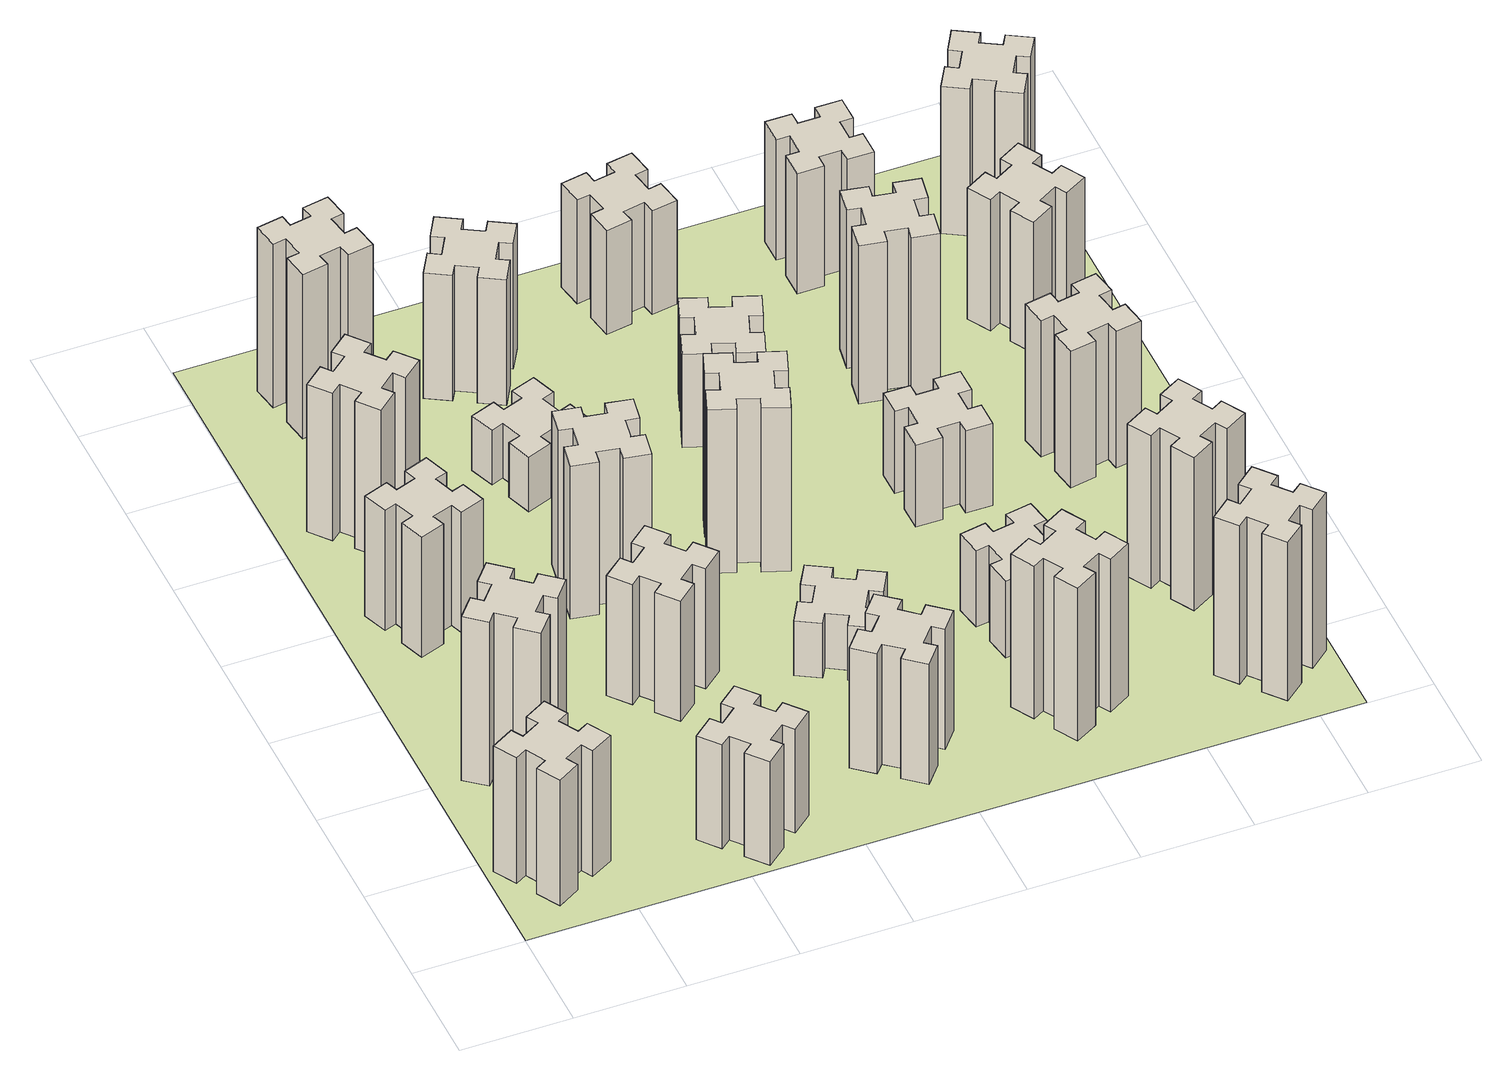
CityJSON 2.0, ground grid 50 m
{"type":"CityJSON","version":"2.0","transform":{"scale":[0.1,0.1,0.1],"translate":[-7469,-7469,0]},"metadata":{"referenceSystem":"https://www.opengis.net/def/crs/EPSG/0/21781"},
"CityObjects":{
"building1":{"type":"Building","attributes":{"class":"1000","function":"1000","usage":"1000","yearOfConstruction":2016,"roofType":"1000","measuredHeight":69,"storeysAboveGround":30,"storeysBelowGround":0},"geometry":[{"type":"Solid","lod":"1","boundaries":[[[[0,1,2,3,4,5,6,7,8,9,10,11,12,13,14,15,16,17,18,19]],[[17,16,20,21]],[[16,15,22,20]],[[15,14,23,22]],[[14,13,24,23]],[[13,12,25,24]],[[12,11,26,25]],[[11,10,27,26]],[[10,9,28,27]],[[9,8,29,28]],[[8,7,30,29]],[[7,6,31,30]],[[6,5,32,31]],[[5,4,33,32]],[[4,3,34,33]],[[3,2,35,34]],[[2,1,36,35]],[[1,0,37,36]],[[0,19,38,37]],[[19,18,39,38]],[[18,17,21,39]],[[24,25,26,27,28,29,30,31,32,33,34,35,36,37,38,39,21,20,22,23]]]]}]},
"building2":{"type":"Building","attributes":{"class":"1000","function":"1000","usage":"1000","yearOfConstruction":2016,"roofType":"1000","measuredHeight":90,"storeysAboveGround":30,"storeysBelowGround":0},"geometry":[{"type":"Solid","lod":"1","boundaries":[[[[40,41,42,43,44,45,46,47,48,49,50,51,52,53,54,55,56,57,58,59]],[[57,56,60,61]],[[56,55,62,60]],[[55,54,63,62]],[[54,53,64,63]],[[53,52,65,64]],[[52,51,66,65]],[[51,50,67,66]],[[50,49,68,67]],[[49,48,69,68]],[[48,47,70,69]],[[47,46,71,70]],[[46,45,72,71]],[[45,44,73,72]],[[44,43,74,73]],[[43,42,75,74]],[[42,41,76,75]],[[41,40,77,76]],[[40,59,78,77]],[[59,58,79,78]],[[58,57,61,79]],[[64,65,66,67,68,69,70,71,72,73,74,75,76,77,78,79,61,60,62,63]]]]}]},
"building3":{"type":"Building","attributes":{"class":"1000","function":"1000","usage":"1000","yearOfConstruction":2016,"roofType":"1000","measuredHeight":66,"storeysAboveGround":30,"storeysBelowGround":0},"geometry":[{"type":"Solid","lod":"1","boundaries":[[[[80,81,82,83,84,85,86,87,88,89,90,91,92,93,94,95,96,97,98,99]],[[97,96,100,101]],[[96,95,102,100]],[[95,94,103,102]],[[94,93,104,103]],[[93,92,105,104]],[[92,91,106,105]],[[91,90,107,106]],[[90,89,108,107]],[[89,88,109,108]],[[88,87,110,109]],[[87,86,111,110]],[[86,85,112,111]],[[85,84,113,112]],[[84,83,114,113]],[[83,82,115,114]],[[82,81,116,115]],[[81,80,117,116]],[[80,99,118,117]],[[99,98,119,118]],[[98,97,101,119]],[[104,105,106,107,108,109,110,111,112,113,114,115,116,117,118,119,101,100,102,103]]]]}]},
"building4":{"type":"Building","attributes":{"class":"1000","function":"1000","usage":"1000","yearOfConstruction":2016,"roofType":"1000","measuredHeight":81,"storeysAboveGround":30,"storeysBelowGround":0},"geometry":[{"type":"Solid","lod":"1","boundaries":[[[[120,121,122,123,124,125,126,127,128,129,130,131,132,133,134,135,136,137,138,139]],[[137,136,140,141]],[[136,135,142,140]],[[135,134,143,142]],[[134,133,144,143]],[[133,132,145,144]],[[132,131,146,145]],[[131,130,147,146]],[[130,129,148,147]],[[129,128,149,148]],[[128,127,150,149]],[[127,126,151,150]],[[126,125,152,151]],[[125,124,153,152]],[[124,123,154,153]],[[123,122,155,154]],[[122,121,156,155]],[[121,120,157,156]],[[120,139,158,157]],[[139,138,159,158]],[[138,137,141,159]],[[144,145,146,147,148,149,150,151,152,153,154,155,156,157,158,159,141,140,142,143]]]]}]},
"building5":{"type":"Building","attributes":{"class":"1000","function":"1000","usage":"1000","yearOfConstruction":2016,"roofType":"1000","measuredHeight":57,"storeysAboveGround":30,"storeysBelowGround":0},"geometry":[{"type":"Solid","lod":"1","boundaries":[[[[160,161,162,163,164,165,166,167,168,169,170,171,172,173,174,175,176,177,178,179]],[[177,176,180,181]],[[176,175,182,180]],[[175,174,183,182]],[[174,173,184,183]],[[173,172,185,184]],[[172,171,186,185]],[[171,170,187,186]],[[170,169,188,187]],[[169,168,189,188]],[[168,167,190,189]],[[167,166,191,190]],[[166,165,192,191]],[[165,164,193,192]],[[164,163,194,193]],[[163,162,195,194]],[[162,161,196,195]],[[161,160,197,196]],[[160,179,198,197]],[[179,178,199,198]],[[178,177,181,199]],[[184,185,186,187,188,189,190,191,192,193,194,195,196,197,198,199,181,180,182,183]]]]}]},
"building6":{"type":"Building","attributes":{"class":"1000","function":"1000","usage":"1000","yearOfConstruction":2016,"roofType":"1000","measuredHeight":90,"storeysAboveGround":30,"storeysBelowGround":0},"geometry":[{"type":"Solid","lod":"1","boundaries":[[[[200,201,202,203,204,205,206,207,208,209,210,211,212,213,214,215,216,217,218,219]],[[217,216,220,221]],[[216,215,222,220]],[[215,214,223,222]],[[214,213,224,223]],[[213,212,225,224]],[[212,211,226,225]],[[211,210,227,226]],[[210,209,228,227]],[[209,208,229,228]],[[208,207,230,229]],[[207,206,231,230]],[[206,205,232,231]],[[205,204,233,232]],[[204,203,234,233]],[[203,202,235,234]],[[202,201,236,235]],[[201,200,237,236]],[[200,219,238,237]],[[219,218,239,238]],[[218,217,221,239]],[[224,225,226,227,228,229,230,231,232,233,234,235,236,237,238,239,221,220,222,223]]]]}]},
"building7":{"type":"Building","attributes":{"class":"1000","function":"1000","usage":"1000","yearOfConstruction":2016,"roofType":"1000","measuredHeight":66,"storeysAboveGround":30,"storeysBelowGround":0},"geometry":[{"type":"Solid","lod":"1","boundaries":[[[[240,241,242,243,244,245,246,247,248,249,250,251,252,253,254,255,256,257,258,259]],[[257,256,260,261]],[[256,255,262,260]],[[255,254,263,262]],[[254,253,264,263]],[[253,252,265,264]],[[252,251,266,265]],[[251,250,267,266]],[[250,249,268,267]],[[249,248,269,268]],[[248,247,270,269]],[[247,246,271,270]],[[246,245,272,271]],[[245,244,273,272]],[[244,243,274,273]],[[243,242,275,274]],[[242,241,276,275]],[[241,240,277,276]],[[240,259,278,277]],[[259,258,279,278]],[[258,257,261,279]],[[264,265,266,267,268,269,270,271,272,273,274,275,276,277,278,279,261,260,262,263]]]]}]},
"building8":{"type":"Building","attributes":{"class":"1000","function":"1000","usage":"1000","yearOfConstruction":2016,"roofType":"1000","measuredHeight":84,"storeysAboveGround":30,"storeysBelowGround":0},"geometry":[{"type":"Solid","lod":"1","boundaries":[[[[280,281,282,283,284,285,286,287,288,289,290,291,292,293,294,295,296,297,298,299]],[[297,296,300,301]],[[296,295,302,300]],[[295,294,303,302]],[[294,293,304,303]],[[293,292,305,304]],[[292,291,306,305]],[[291,290,307,306]],[[290,289,308,307]],[[289,288,309,308]],[[288,287,310,309]],[[287,286,311,310]],[[286,285,312,311]],[[285,284,313,312]],[[284,283,314,313]],[[283,282,315,314]],[[282,281,316,315]],[[281,280,317,316]],[[280,299,318,317]],[[299,298,319,318]],[[298,297,301,319]],[[304,305,306,307,308,309,310,311,312,313,314,315,316,317,318,319,301,300,302,303]]]]}]},
"building9":{"type":"Building","attributes":{"class":"1000","function":"1000","usage":"1000","yearOfConstruction":2016,"roofType":"1000","measuredHeight":30,"storeysAboveGround":30,"storeysBelowGround":0},"geometry":[{"type":"Solid","lod":"1","boundaries":[[[[320,321,322,323,324,325,326,327,328,329,330,331,332,333,334,335,336,337,338,339]],[[337,336,340,341]],[[336,335,342,340]],[[335,334,343,342]],[[334,333,344,343]],[[333,332,345,344]],[[332,331,346,345]],[[331,330,347,346]],[[330,329,348,347]],[[329,328,349,348]],[[328,327,350,349]],[[327,326,351,350]],[[326,325,352,351]],[[325,324,353,352]],[[324,323,354,353]],[[323,322,355,354]],[[322,321,356,355]],[[321,320,357,356]],[[320,339,358,357]],[[339,338,359,358]],[[338,337,341,359]],[[344,345,346,347,348,349,350,351,352,353,354,355,356,357,358,359,341,340,342,343]]]]}]},
"building10":{"type":"Building","attributes":{"class":"1000","function":"1000","usage":"1000","yearOfConstruction":2016,"roofType":"1000","measuredHeight":66,"storeysAboveGround":30,"storeysBelowGround":0},"geometry":[{"type":"Solid","lod":"1","boundaries":[[[[360,361,362,363,364,365,366,367,368,369,370,371,372,373,374,375,376,377,378,379]],[[377,376,380,381]],[[376,375,382,380]],[[375,374,383,382]],[[374,373,384,383]],[[373,372,385,384]],[[372,371,386,385]],[[371,370,387,386]],[[370,369,388,387]],[[369,368,389,388]],[[368,367,390,389]],[[367,366,391,390]],[[366,365,392,391]],[[365,364,393,392]],[[364,363,394,393]],[[363,362,395,394]],[[362,361,396,395]],[[361,360,397,396]],[[360,379,398,397]],[[379,378,399,398]],[[378,377,381,399]],[[384,385,386,387,388,389,390,391,392,393,394,395,396,397,398,399,381,380,382,383]]]]}]},
"building11":{"type":"Building","attributes":{"class":"1000","function":"1000","usage":"1000","yearOfConstruction":2016,"roofType":"1000","measuredHeight":69,"storeysAboveGround":30,"storeysBelowGround":0},"geometry":[{"type":"Solid","lod":"1","boundaries":[[[[400,401,402,403,404,405,406,407,408,409,410,411,412,413,414,415,416,417,418,419]],[[417,416,420,421]],[[416,415,422,420]],[[415,414,423,422]],[[414,413,424,423]],[[413,412,425,424]],[[412,411,426,425]],[[411,410,427,426]],[[410,409,428,427]],[[409,408,429,428]],[[408,407,430,429]],[[407,406,431,430]],[[406,405,432,431]],[[405,404,433,432]],[[404,403,434,433]],[[403,402,435,434]],[[402,401,436,435]],[[401,400,437,436]],[[400,419,438,437]],[[419,418,439,438]],[[418,417,421,439]],[[424,425,426,427,428,429,430,431,432,433,434,435,436,437,438,439,421,420,422,423]]]]}]},
"building12":{"type":"Building","attributes":{"class":"1000","function":"1000","usage":"1000","yearOfConstruction":2016,"roofType":"1000","measuredHeight":30,"storeysAboveGround":30,"storeysBelowGround":0},"geometry":[{"type":"Solid","lod":"1","boundaries":[[[[440,441,442,443,444,445,446,447,448,449,450,451,452,453,454,455,456,457,458,459]],[[457,456,460,461]],[[456,455,462,460]],[[455,454,463,462]],[[454,453,464,463]],[[453,452,465,464]],[[452,451,466,465]],[[451,450,467,466]],[[450,449,468,467]],[[449,448,469,468]],[[448,447,470,469]],[[447,446,471,470]],[[446,445,472,471]],[[445,444,473,472]],[[444,443,474,473]],[[443,442,475,474]],[[442,441,476,475]],[[441,440,477,476]],[[440,459,478,477]],[[459,458,479,478]],[[458,457,461,479]],[[464,465,466,467,468,469,470,471,472,473,474,475,476,477,478,479,461,460,462,463]]]]}]},
"building13":{"type":"Building","attributes":{"class":"1000","function":"1000","usage":"1000","yearOfConstruction":2016,"roofType":"1000","measuredHeight":90,"storeysAboveGround":30,"storeysBelowGround":0},"geometry":[{"type":"Solid","lod":"1","boundaries":[[[[480,481,482,483,484,485,486,487,488,489,490,491,492,493,494,495,496,497,498,499]],[[497,496,500,501]],[[496,495,502,500]],[[495,494,503,502]],[[494,493,504,503]],[[493,492,505,504]],[[492,491,506,505]],[[491,490,507,506]],[[490,489,508,507]],[[489,488,509,508]],[[488,487,510,509]],[[487,486,511,510]],[[486,485,512,511]],[[485,484,513,512]],[[484,483,514,513]],[[483,482,515,514]],[[482,481,516,515]],[[481,480,517,516]],[[480,499,518,517]],[[499,498,519,518]],[[498,497,501,519]],[[504,505,506,507,508,509,510,511,512,513,514,515,516,517,518,519,501,500,502,503]]]]}]},
"building14":{"type":"Building","attributes":{"class":"1000","function":"1000","usage":"1000","yearOfConstruction":2016,"roofType":"1000","measuredHeight":51,"storeysAboveGround":30,"storeysBelowGround":0},"geometry":[{"type":"Solid","lod":"1","boundaries":[[[[520,521,522,523,524,525,526,527,528,529,530,531,532,533,534,535,536,537,538,539]],[[537,536,540,541]],[[536,535,542,540]],[[535,534,543,542]],[[534,533,544,543]],[[533,532,545,544]],[[532,531,546,545]],[[531,530,547,546]],[[530,529,548,547]],[[529,528,549,548]],[[528,527,550,549]],[[527,526,551,550]],[[526,525,552,551]],[[525,524,553,552]],[[524,523,554,553]],[[523,522,555,554]],[[522,521,556,555]],[[521,520,557,556]],[[520,539,558,557]],[[539,538,559,558]],[[538,537,541,559]],[[544,545,546,547,548,549,550,551,552,553,554,555,556,557,558,559,541,540,542,543]]]]}]},
"building15":{"type":"Building","attributes":{"class":"1000","function":"1000","usage":"1000","yearOfConstruction":2016,"roofType":"1000","measuredHeight":84,"storeysAboveGround":30,"storeysBelowGround":0},"geometry":[{"type":"Solid","lod":"1","boundaries":[[[[560,561,562,563,564,565,566,567,568,569,570,571,572,573,574,575,576,577,578,579]],[[577,576,580,581]],[[576,575,582,580]],[[575,574,583,582]],[[574,573,584,583]],[[573,572,585,584]],[[572,571,586,585]],[[571,570,587,586]],[[570,569,588,587]],[[569,568,589,588]],[[568,567,590,589]],[[567,566,591,590]],[[566,565,592,591]],[[565,564,593,592]],[[564,563,594,593]],[[563,562,595,594]],[[562,561,596,595]],[[561,560,597,596]],[[560,579,598,597]],[[579,578,599,598]],[[578,577,581,599]],[[584,585,586,587,588,589,590,591,592,593,594,595,596,597,598,599,581,580,582,583]]]]}]},
"building16":{"type":"Building","attributes":{"class":"1000","function":"1000","usage":"1000","yearOfConstruction":2016,"roofType":"1000","measuredHeight":57,"storeysAboveGround":30,"storeysBelowGround":0},"geometry":[{"type":"Solid","lod":"1","boundaries":[[[[600,601,602,603,604,605,606,607,608,609,610,611,612,613,614,615,616,617,618,619]],[[617,616,620,621]],[[616,615,622,620]],[[615,614,623,622]],[[614,613,624,623]],[[613,612,625,624]],[[612,611,626,625]],[[611,610,627,626]],[[610,609,628,627]],[[609,608,629,628]],[[608,607,630,629]],[[607,606,631,630]],[[606,605,632,631]],[[605,604,633,632]],[[604,603,634,633]],[[603,602,635,634]],[[602,601,636,635]],[[601,600,637,636]],[[600,619,638,637]],[[619,618,639,638]],[[618,617,621,639]],[[624,625,626,627,628,629,630,631,632,633,634,635,636,637,638,639,621,620,622,623]]]]}]},
"building17":{"type":"Building","attributes":{"class":"1000","function":"1000","usage":"1000","yearOfConstruction":2016,"roofType":"1000","measuredHeight":42,"storeysAboveGround":30,"storeysBelowGround":0},"geometry":[{"type":"Solid","lod":"1","boundaries":[[[[640,641,642,643,644,645,646,647,648,649,650,651,652,653,654,655,656,657,658,659]],[[657,656,660,661]],[[656,655,662,660]],[[655,654,663,662]],[[654,653,664,663]],[[653,652,665,664]],[[652,651,666,665]],[[651,650,667,666]],[[650,649,668,667]],[[649,648,669,668]],[[648,647,670,669]],[[647,646,671,670]],[[646,645,672,671]],[[645,644,673,672]],[[644,643,674,673]],[[643,642,675,674]],[[642,641,676,675]],[[641,640,677,676]],[[640,659,678,677]],[[659,658,679,678]],[[658,657,661,679]],[[664,665,666,667,668,669,670,671,672,673,674,675,676,677,678,679,661,660,662,663]]]]}]},
"building18":{"type":"Building","attributes":{"class":"1000","function":"1000","usage":"1000","yearOfConstruction":2016,"roofType":"1000","measuredHeight":45,"storeysAboveGround":30,"storeysBelowGround":0},"geometry":[{"type":"Solid","lod":"1","boundaries":[[[[680,681,682,683,684,685,686,687,688,689,690,691,692,693,694,695,696,697,698,699]],[[697,696,700,701]],[[696,695,702,700]],[[695,694,703,702]],[[694,693,704,703]],[[693,692,705,704]],[[692,691,706,705]],[[691,690,707,706]],[[690,689,708,707]],[[689,688,709,708]],[[688,687,710,709]],[[687,686,711,710]],[[686,685,712,711]],[[685,684,713,712]],[[684,683,714,713]],[[683,682,715,714]],[[682,681,716,715]],[[681,680,717,716]],[[680,699,718,717]],[[699,698,719,718]],[[698,697,701,719]],[[704,705,706,707,708,709,710,711,712,713,714,715,716,717,718,719,701,700,702,703]]]]}]},
"building19":{"type":"Building","attributes":{"class":"1000","function":"1000","usage":"1000","yearOfConstruction":2016,"roofType":"1000","measuredHeight":87,"storeysAboveGround":30,"storeysBelowGround":0},"geometry":[{"type":"Solid","lod":"1","boundaries":[[[[720,721,722,723,724,725,726,727,728,729,730,731,732,733,734,735,736,737,738,739]],[[737,736,740,741]],[[736,735,742,740]],[[735,734,743,742]],[[734,733,744,743]],[[733,732,745,744]],[[732,731,746,745]],[[731,730,747,746]],[[730,729,748,747]],[[729,728,749,748]],[[728,727,750,749]],[[727,726,751,750]],[[726,725,752,751]],[[725,724,753,752]],[[724,723,754,753]],[[723,722,755,754]],[[722,721,756,755]],[[721,720,757,756]],[[720,739,758,757]],[[739,738,759,758]],[[738,737,741,759]],[[744,745,746,747,748,749,750,751,752,753,754,755,756,757,758,759,741,740,742,743]]]]}]},
"building20":{"type":"Building","attributes":{"class":"1000","function":"1000","usage":"1000","yearOfConstruction":2016,"roofType":"1000","measuredHeight":87,"storeysAboveGround":30,"storeysBelowGround":0},"geometry":[{"type":"Solid","lod":"1","boundaries":[[[[760,761,762,763,764,765,766,767,768,769,770,771,772,773,774,775,776,777,778,779]],[[777,776,780,781]],[[776,775,782,780]],[[775,774,783,782]],[[774,773,784,783]],[[773,772,785,784]],[[772,771,786,785]],[[771,770,787,786]],[[770,769,788,787]],[[769,768,789,788]],[[768,767,790,789]],[[767,766,791,790]],[[766,765,792,791]],[[765,764,793,792]],[[764,763,794,793]],[[763,762,795,794]],[[762,761,796,795]],[[761,760,797,796]],[[760,779,798,797]],[[779,778,799,798]],[[778,777,781,799]],[[784,785,786,787,788,789,790,791,792,793,794,795,796,797,798,799,781,780,782,783]]]]}]},
"building21":{"type":"Building","attributes":{"class":"1000","function":"1000","usage":"1000","yearOfConstruction":2016,"roofType":"1000","measuredHeight":84,"storeysAboveGround":30,"storeysBelowGround":0},"geometry":[{"type":"Solid","lod":"1","boundaries":[[[[800,801,802,803,804,805,806,807,808,809,810,811,812,813,814,815,816,817,818,819]],[[817,816,820,821]],[[816,815,822,820]],[[815,814,823,822]],[[814,813,824,823]],[[813,812,825,824]],[[812,811,826,825]],[[811,810,827,826]],[[810,809,828,827]],[[809,808,829,828]],[[808,807,830,829]],[[807,806,831,830]],[[806,805,832,831]],[[805,804,833,832]],[[804,803,834,833]],[[803,802,835,834]],[[802,801,836,835]],[[801,800,837,836]],[[800,819,838,837]],[[819,818,839,838]],[[818,817,821,839]],[[824,825,826,827,828,829,830,831,832,833,834,835,836,837,838,839,821,820,822,823]]]]}]},
"building22":{"type":"Building","attributes":{"class":"1000","function":"1000","usage":"1000","yearOfConstruction":2016,"roofType":"1000","measuredHeight":66,"storeysAboveGround":30,"storeysBelowGround":0},"geometry":[{"type":"Solid","lod":"1","boundaries":[[[[840,841,842,843,844,845,846,847,848,849,850,851,852,853,854,855,856,857,858,859]],[[857,856,860,861]],[[856,855,862,860]],[[855,854,863,862]],[[854,853,864,863]],[[853,852,865,864]],[[852,851,866,865]],[[851,850,867,866]],[[850,849,868,867]],[[849,848,869,868]],[[848,847,870,869]],[[847,846,871,870]],[[846,845,872,871]],[[845,844,873,872]],[[844,843,874,873]],[[843,842,875,874]],[[842,841,876,875]],[[841,840,877,876]],[[840,859,878,877]],[[859,858,879,878]],[[858,857,861,879]],[[864,865,866,867,868,869,870,871,872,873,874,875,876,877,878,879,861,860,862,863]]]]}]},
"building23":{"type":"Building","attributes":{"class":"1000","function":"1000","usage":"1000","yearOfConstruction":2016,"roofType":"1000","measuredHeight":75,"storeysAboveGround":30,"storeysBelowGround":0},"geometry":[{"type":"Solid","lod":"1","boundaries":[[[[880,881,882,883,884,885,886,887,888,889,890,891,892,893,894,895,896,897,898,899]],[[897,896,900,901]],[[896,895,902,900]],[[895,894,903,902]],[[894,893,904,903]],[[893,892,905,904]],[[892,891,906,905]],[[891,890,907,906]],[[890,889,908,907]],[[889,888,909,908]],[[888,887,910,909]],[[887,886,911,910]],[[886,885,912,911]],[[885,884,913,912]],[[884,883,914,913]],[[883,882,915,914]],[[882,881,916,915]],[[881,880,917,916]],[[880,899,918,917]],[[899,898,919,918]],[[898,897,901,919]],[[904,905,906,907,908,909,910,911,912,913,914,915,916,917,918,919,901,900,902,903]]]]}]},
"building24":{"type":"Building","attributes":{"class":"1000","function":"1000","usage":"1000","yearOfConstruction":2016,"roofType":"1000","measuredHeight":72,"storeysAboveGround":30,"storeysBelowGround":0},"geometry":[{"type":"Solid","lod":"1","boundaries":[[[[920,921,922,923,924,925,926,927,928,929,930,931,932,933,934,935,936,937,938,939]],[[937,936,940,941]],[[936,935,942,940]],[[935,934,943,942]],[[934,933,944,943]],[[933,932,945,944]],[[932,931,946,945]],[[931,930,947,946]],[[930,929,948,947]],[[929,928,949,948]],[[928,927,950,949]],[[927,926,951,950]],[[926,925,952,951]],[[925,924,953,952]],[[924,923,954,953]],[[923,922,955,954]],[[922,921,956,955]],[[921,920,957,956]],[[920,939,958,957]],[[939,938,959,958]],[[938,937,941,959]],[[944,945,946,947,948,949,950,951,952,953,954,955,956,957,958,959,941,940,942,943]]]]}]},
"building25":{"type":"Building","attributes":{"class":"1000","function":"1000","usage":"1000","yearOfConstruction":2016,"roofType":"1000","measuredHeight":81,"storeysAboveGround":30,"storeysBelowGround":0},"geometry":[{"type":"Solid","lod":"1","boundaries":[[[[960,961,962,963,964,965,966,967,968,969,970,971,972,973,974,975,976,977,978,979]],[[977,976,980,981]],[[976,975,982,980]],[[975,974,983,982]],[[974,973,984,983]],[[973,972,985,984]],[[972,971,986,985]],[[971,970,987,986]],[[970,969,988,987]],[[969,968,989,988]],[[968,967,990,989]],[[967,966,991,990]],[[966,965,992,991]],[[965,964,993,992]],[[964,963,994,993]],[[963,962,995,994]],[[962,961,996,995]],[[961,960,997,996]],[[960,979,998,997]],[[979,978,999,998]],[[978,977,981,999]],[[984,985,986,987,988,989,990,991,992,993,994,995,996,997,998,999,981,980,982,983]]]]}]},
"landuse1":{"type":"LandUse","attributes":{"name":"plot1","function":"1010"},"geometry":[{"type":"MultiSurface","lod":"1","boundaries":[[[1000,1001,1002,1003]]]}]}
},
"vertices":[
[155,364,0],[205,277,0],[153,247,0],[213,143,0],[317,203,0],[287,255,0],[374,305,0],[404,253,0],[508,313,0],[448,417,0],[396,387,0],[346,474,0],[398,504,0],[338,608,0],[234,548,0],[264,496,0],[177,446,0],[147,498,0],[43,438,0],[103,334,0],[177,446,690],[147,498,690],[264,496,690],[234,548,690],[338,608,690],[398,504,690],[346,474,690],[396,387,690],[448,417,690],[508,313,690],[404,253,690],[374,305,690],[287,255,690],[317,203,690],[213,143,690],[153,247,690],[205,277,690],[155,364,690],[103,334,690],[43,438,690],
[484,1067,0],[408,1132,0],[446,1178,0],[354,1255,0],[277,1163,0],[323,1124,0],[259,1048,0],[213,1086,0],[136,994,0],[228,917,0],[266,963,0],[343,899,0],[304,853,0],[396,776,0],[473,868,0],[427,906,0],[492,983,0],[538,944,0],[615,1036,0],[523,1113,0],[492,983,900],[538,944,900],[427,906,900],[473,868,900],[396,776,900],[304,853,900],[343,899,900],[266,963,900],[228,917,900],[136,994,900],[213,1086,900],[259,1048,900],[323,1124,900],[277,1163,900],[354,1255,900],[446,1178,900],[408,1132,900],[484,1067,900],[523,1113,900],[615,1036,900],
[366,1835,0],[460,1869,0],[480,1813,0],[593,1854,0],[552,1967,0],[496,1946,0],[462,2040,0],[518,2060,0],[477,2173,0],[364,2132,0],[385,2076,0],[291,2042,0],[270,2098,0],[157,2057,0],[199,1944,0],[255,1965,0],[289,1871,0],[233,1850,0],[274,1737,0],[387,1779,0],[289,1871,660],[233,1850,660],[255,1965,660],[199,1944,660],[157,2057,660],[270,2098,660],[291,2042,660],[385,2076,660],[364,2132,660],[477,2173,660],[518,2060,660],[462,2040,660],[496,1946,660],[552,1967,660],[593,1854,660],[480,1813,660],[460,1869,660],[366,1835,660],[387,1779,660],[274,1737,660],
[343,2712,0],[266,2647,0],[228,2693,0],[136,2616,0],[213,2524,0],[259,2563,0],[323,2486,0],[277,2448,0],[354,2356,0],[446,2433,0],[408,2479,0],[484,2543,0],[523,2497,0],[615,2574,0],[538,2666,0],[492,2628,0],[427,2704,0],[473,2743,0],[396,2835,0],[304,2758,0],[427,2704,810],[473,2743,810],[492,2628,810],[538,2666,810],[615,2574,810],[523,2497,810],[484,2543,810],[408,2479,810],[446,2433,810],[354,2356,810],[277,2448,810],[323,2486,810],[259,2563,810],[213,2524,810],[136,2616,810],[228,2693,810],[266,2647,810],[343,2712,810],[304,2758,810],[396,2835,810],
[1232,308,0],[1167,384,0],[1213,423,0],[1136,515,0],[1044,438,0],[1083,392,0],[1006,327,0],[968,373,0],[876,296,0],[953,204,0],[999,243,0],[1063,166,0],[1017,128,0],[1094,36,0],[1186,113,0],[1148,159,0],[1224,223,0],[1263,177,0],[1355,254,0],[1278,346,0],[1224,223,570],[1263,177,570],[1148,159,570],[1186,113,570],[1094,36,570],[1017,128,570],[1063,166,570],[999,243,570],[953,204,570],[876,296,570],[968,373,570],[1006,327,570],[1083,392,570],[1044,438,570],[1136,515,570],[1213,423,570],[1167,384,570],[1232,308,570],[1278,346,570],[1355,254,570],
[592,3305,0],[575,3404,0],[634,3414,0],[613,3532,0],[495,3511,0],[505,3452,0],[407,3435,0],[397,3494,0],[278,3473,0],[299,3355,0],[358,3365,0],[376,3267,0],[317,3257,0],[337,3138,0],[456,3159,0],[445,3218,0],[544,3236,0],[554,3177,0],[672,3197,0],[651,3316,0],[544,3236,900],[554,3177,900],[445,3218,900],[456,3159,900],[337,3138,900],[317,3257,900],[376,3267,900],[358,3365,900],[299,3355,900],[278,3473,900],[397,3494,900],[407,3435,900],[505,3452,900],[495,3511,900],[613,3532,900],[634,3414,900],[575,3404,900],[592,3305,900],[651,3316,900],[672,3197,900],
[1083,1332,0],[1006,1267,0],[968,1313,0],[876,1236,0],[953,1144,0],[999,1183,0],[1063,1106,0],[1017,1068,0],[1094,976,0],[1186,1053,0],[1148,1099,0],[1224,1163,0],[1263,1117,0],[1355,1194,0],[1278,1286,0],[1232,1248,0],[1167,1324,0],[1213,1363,0],[1136,1455,0],[1044,1378,0],[1167,1324,660],[1213,1363,660],[1232,1248,660],[1278,1286,660],[1355,1194,660],[1263,1117,660],[1224,1163,660],[1148,1099,660],[1186,1053,660],[1094,976,660],[1017,1068,660],[1063,1106,660],[999,1183,660],[953,1144,660],[876,1236,660],[968,1313,660],[1006,1267,660],[1083,1332,660],[1044,1378,660],[1136,1455,660],
[1047,1756,0],[1145,1738,0],[1135,1679,0],[1253,1658,0],[1274,1777,0],[1215,1787,0],[1232,1885,0],[1291,1875,0],[1312,1993,0],[1194,2014,0],[1184,1955,0],[1085,1972,0],[1096,2031,0],[977,2052,0],[957,1934,0],[1016,1924,0],[998,1825,0],[939,1836,0],[918,1717,0],[1037,1697,0],[998,1825,840],[939,1836,840],[1016,1924,840],[957,1934,840],[977,2052,840],[1096,2031,840],[1085,1972,840],[1184,1955,840],[1194,2014,840],[1312,1993,840],[1291,1875,840],[1232,1885,840],[1215,1787,840],[1274,1777,840],[1253,1658,840],[1135,1679,840],[1145,1738,840],[1047,1756,840],[1037,1697,840],[918,1717,840],
[1106,2475,0],[1200,2509,0],[1220,2453,0],[1333,2494,0],[1292,2607,0],[1236,2586,0],[1202,2680,0],[1258,2700,0],[1217,2813,0],[1104,2772,0],[1125,2716,0],[1031,2682,0],[1010,2738,0],[897,2697,0],[939,2584,0],[995,2605,0],[1029,2511,0],[973,2490,0],[1014,2377,0],[1127,2419,0],[1029,2511,300],[973,2490,300],[995,2605,300],[939,2584,300],[897,2697,300],[1010,2738,300],[1031,2682,300],[1125,2716,300],[1104,2772,300],[1217,2813,300],[1258,2700,300],[1202,2680,300],[1236,2586,300],[1292,2607,300],[1333,2494,300],[1220,2453,300],[1200,2509,300],[1106,2475,300],[1127,2419,300],[1014,2377,300],
[1803,584,0],[1739,508,0],[1693,546,0],[1616,454,0],[1708,377,0],[1746,423,0],[1823,359,0],[1784,313,0],[1876,236,0],[1953,328,0],[1907,366,0],[1972,443,0],[2018,404,0],[2095,496,0],[2003,573,0],[1964,527,0],[1888,592,0],[1926,638,0],[1834,715,0],[1757,623,0],[1888,592,660],[1926,638,660],[1964,527,660],[2003,573,660],[2095,496,660],[2018,404,660],[1972,443,660],[1907,366,660],[1953,328,660],[1876,236,660],[1784,313,660],[1823,359,660],[1746,423,660],[1708,377,660],[1616,454,660],[1693,546,660],[1739,508,660],[1803,584,660],[1757,623,660],[1834,715,660],
[1186,3137,0],[1236,3224,0],[1288,3194,0],[1348,3298,0],[1244,3358,0],[1214,3306,0],[1127,3356,0],[1157,3408,0],[1053,3468,0],[993,3364,0],[1045,3334,0],[995,3247,0],[943,3277,0],[883,3173,0],[987,3113,0],[1017,3165,0],[1104,3115,0],[1074,3063,0],[1178,3003,0],[1238,3107,0],[1104,3115,690],[1074,3063,690],[1017,3165,690],[987,3113,690],[883,3173,690],[943,3277,690],[995,3247,690],[1045,3334,690],[993,3364,690],[1053,3468,690],[1157,3408,690],[1127,3356,690],[1214,3306,690],[1244,3358,690],[1348,3298,690],[1288,3194,690],[1236,3224,690],[1186,3137,690],[1238,3107,690],[1178,3003,690],
[1757,1045,0],[1844,995,0],[1814,943,0],[1918,883,0],[1978,987,0],[1926,1017,0],[1976,1104,0],[2028,1074,0],[2088,1178,0],[1984,1238,0],[1954,1186,0],[1867,1236,0],[1897,1288,0],[1793,1348,0],[1733,1244,0],[1785,1214,0],[1735,1127,0],[1683,1157,0],[1623,1053,0],[1727,993,0],[1735,1127,300],[1683,1157,300],[1785,1214,300],[1733,1244,300],[1793,1348,300],[1897,1288,300],[1867,1236,300],[1954,1186,300],[1984,1238,300],[2088,1178,300],[2028,1074,300],[1976,1104,300],[1926,1017,300],[1978,987,300],[1918,883,300],[1814,943,300],[1844,995,300],[1757,1045,300],[1727,993,300],[1623,1053,300],
[1669,1940,0],[1635,1846,0],[1579,1867,0],[1537,1754,0],[1650,1713,0],[1671,1769,0],[1765,1735,0],[1744,1679,0],[1857,1637,0],[1898,1750,0],[1842,1771,0],[1876,1865,0],[1932,1844,0],[1973,1957,0],[1860,1998,0],[1840,1942,0],[1746,1976,0],[1767,2032,0],[1654,2073,0],[1613,1960,0],[1746,1976,900],[1767,2032,900],[1840,1942,900],[1860,1998,900],[1973,1957,900],[1932,1844,900],[1876,1865,900],[1842,1771,900],[1898,1750,900],[1857,1637,900],[1744,1679,900],[1765,1735,900],[1671,1769,900],[1650,1713,900],[1537,1754,900],[1579,1867,900],[1635,1846,900],[1669,1940,900],[1613,1960,900],[1654,2073,900],
[2040,2682,0],[1946,2716,0],[1967,2772,0],[1854,2813,0],[1813,2700,0],[1869,2680,0],[1835,2586,0],[1779,2607,0],[1737,2494,0],[1850,2453,0],[1871,2509,0],[1965,2475,0],[1944,2419,0],[2057,2377,0],[2098,2490,0],[2042,2511,0],[2076,2605,0],[2132,2584,0],[2173,2697,0],[2060,2738,0],[2076,2605,510],[2132,2584,510],[2042,2511,510],[2098,2490,510],[2057,2377,510],[1944,2419,510],[1965,2475,510],[1871,2509,510],[1850,2453,510],[1737,2494,510],[1779,2607,510],[1835,2586,510],[1869,2680,510],[1813,2700,510],[1854,2813,510],[1967,2772,510],[1946,2716,510],[2040,2682,510],[2060,2738,510],[2173,2697,510],
[2475,464,0],[2525,377,0],[2473,347,0],[2533,243,0],[2637,303,0],[2607,355,0],[2694,405,0],[2724,353,0],[2828,413,0],[2768,517,0],[2716,487,0],[2666,574,0],[2718,604,0],[2658,708,0],[2554,648,0],[2584,596,0],[2497,546,0],[2467,598,0],[2363,538,0],[2423,434,0],[2497,546,840],[2467,598,840],[2584,596,840],[2554,648,840],[2658,708,840],[2718,604,840],[2666,574,840],[2716,487,840],[2768,517,840],[2828,413,840],[2724,353,840],[2694,405,840],[2607,355,840],[2637,303,840],[2533,243,840],[2473,347,840],[2525,377,840],[2475,464,840],[2423,434,840],[2363,538,840],
[1738,3465,0],[1756,3367,0],[1697,3357,0],[1717,3238,0],[1836,3259,0],[1825,3318,0],[1924,3336,0],[1934,3277,0],[2052,3297,0],[2031,3416,0],[1972,3405,0],[1955,3504,0],[2014,3514,0],[1993,3632,0],[1875,3611,0],[1885,3552,0],[1787,3535,0],[1777,3594,0],[1658,3573,0],[1679,3455,0],[1787,3535,570],[1777,3594,570],[1885,3552,570],[1875,3611,570],[1993,3632,570],[2014,3514,570],[1955,3504,570],[1972,3405,570],[2031,3416,570],[2052,3297,570],[1934,3277,570],[1924,3336,570],[1825,3318,570],[1836,3259,570],[1717,3238,570],[1697,3357,570],[1756,3367,570],[1738,3465,570],[1679,3455,570],[1658,3573,570],
[2625,1132,0],[2527,1115,0],[2517,1174,0],[2398,1153,0],[2419,1035,0],[2478,1045,0],[2496,947,0],[2437,937,0],[2457,818,0],[2576,839,0],[2565,898,0],[2664,916,0],[2674,857,0],[2792,877,0],[2771,996,0],[2712,985,0],[2695,1084,0],[2754,1094,0],[2733,1212,0],[2615,1191,0],[2695,1084,420],[2754,1094,420],[2712,985,420],[2771,996,420],[2792,877,420],[2674,857,420],[2664,916,420],[2565,898,420],[2576,839,420],[2457,818,420],[2437,937,420],[2496,947,420],[2478,1045,420],[2419,1035,420],[2398,1153,420],[2517,1174,420],[2527,1115,420],[2625,1132,420],[2615,1191,420],[2733,1212,420],
[2645,1965,0],[2545,1965,0],[2545,2025,0],[2425,2025,0],[2425,1905,0],[2485,1905,0],[2485,1805,0],[2425,1805,0],[2425,1685,0],[2545,1685,0],[2545,1745,0],[2645,1745,0],[2645,1685,0],[2765,1685,0],[2765,1805,0],[2705,1805,0],[2705,1905,0],[2765,1905,0],[2765,2025,0],[2645,2025,0],[2705,1905,450],[2765,1905,450],[2705,1805,450],[2765,1805,450],[2765,1685,450],[2645,1685,450],[2645,1745,450],[2545,1745,450],[2545,1685,450],[2425,1685,450],[2425,1805,450],[2485,1805,450],[2485,1905,450],[2425,1905,450],[2425,2025,450],[2545,2025,450],[2545,1965,450],[2645,1965,450],[2645,2025,450],[2765,2025,450],
[2627,2496,0],[2725,2478,0],[2715,2419,0],[2833,2398,0],[2854,2517,0],[2795,2527,0],[2812,2625,0],[2871,2615,0],[2892,2733,0],[2774,2754,0],[2764,2695,0],[2665,2712,0],[2676,2771,0],[2557,2792,0],[2537,2674,0],[2596,2664,0],[2578,2565,0],[2519,2576,0],[2498,2457,0],[2617,2437,0],[2578,2565,870],[2519,2576,870],[2596,2664,870],[2537,2674,870],[2557,2792,870],[2676,2771,870],[2665,2712,870],[2764,2695,870],[2774,2754,870],[2892,2733,870],[2871,2615,870],[2812,2625,870],[2795,2527,870],[2854,2517,870],[2833,2398,870],[2715,2419,870],[2725,2478,870],[2627,2496,870],[2617,2437,870],[2498,2457,870],
[3468,259,0],[3544,323,0],[3583,277,0],[3675,354,0],[3598,446,0],[3552,408,0],[3487,484,0],[3533,523,0],[3456,615,0],[3364,538,0],[3403,492,0],[3326,427,0],[3288,473,0],[3196,396,0],[3273,304,0],[3319,343,0],[3383,266,0],[3337,228,0],[3414,136,0],[3506,213,0],[3383,266,870],[3337,228,870],[3319,343,870],[3273,304,870],[3196,396,870],[3288,473,870],[3326,427,870],[3403,492,870],[3364,538,870],[3456,615,870],[3533,523,870],[3487,484,870],[3552,408,870],[3598,446,870],[3675,354,870],[3583,277,870],[3544,323,870],[3468,259,870],[3506,213,870],[3414,136,870],
[3215,1004,0],[3265,917,0],[3213,887,0],[3273,783,0],[3377,843,0],[3347,895,0],[3434,945,0],[3464,893,0],[3568,953,0],[3508,1057,0],[3456,1027,0],[3406,1114,0],[3458,1144,0],[3398,1248,0],[3294,1188,0],[3324,1136,0],[3237,1086,0],[3207,1138,0],[3103,1078,0],[3163,974,0],[3237,1086,840],[3207,1138,840],[3324,1136,840],[3294,1188,840],[3398,1248,840],[3458,1144,840],[3406,1114,840],[3456,1027,840],[3508,1057,840],[3568,953,840],[3464,893,840],[3434,945,840],[3347,895,840],[3377,843,840],[3273,783,840],[3213,887,840],[3265,917,840],[3215,1004,840],[3163,974,840],[3103,1078,840],
[2805,3285,0],[2805,3385,0],[2865,3385,0],[2865,3505,0],[2745,3505,0],[2745,3445,0],[2645,3445,0],[2645,3505,0],[2525,3505,0],[2525,3385,0],[2585,3385,0],[2585,3285,0],[2525,3285,0],[2525,3165,0],[2645,3165,0],[2645,3225,0],[2745,3225,0],[2745,3165,0],[2865,3165,0],[2865,3285,0],[2745,3225,660],[2745,3165,660],[2645,3225,660],[2645,3165,660],[2525,3165,660],[2525,3285,660],[2585,3285,660],[2585,3385,660],[2525,3385,660],[2525,3505,660],[2645,3505,660],[2645,3445,660],[2745,3445,660],[2745,3505,660],[2865,3505,660],[2865,3385,660],[2805,3385,660],[2805,3285,660],[2865,3285,660],[2865,3165,660],
[3205,1738,0],[3304,1756,0],[3314,1697,0],[3432,1717,0],[3411,1836,0],[3352,1825,0],[3335,1924,0],[3394,1934,0],[3373,2052,0],[3255,2031,0],[3265,1972,0],[3167,1955,0],[3157,2014,0],[3038,1993,0],[3059,1875,0],[3118,1885,0],[3136,1787,0],[3077,1777,0],[3097,1658,0],[3216,1679,0],[3136,1787,750],[3077,1777,750],[3118,1885,750],[3059,1875,750],[3038,1993,750],[3157,2014,750],[3167,1955,750],[3265,1972,750],[3255,2031,750],[3373,2052,750],[3394,1934,750],[3335,1924,750],[3352,1825,750],[3411,1836,750],[3432,1717,750],[3314,1697,750],[3304,1756,750],[3205,1738,750],[3216,1679,750],[3097,1658,750],
[3456,2707,0],[3406,2794,0],[3458,2824,0],[3398,2928,0],[3294,2868,0],[3324,2816,0],[3237,2766,0],[3207,2818,0],[3103,2758,0],[3163,2654,0],[3215,2684,0],[3265,2597,0],[3213,2567,0],[3273,2463,0],[3377,2523,0],[3347,2575,0],[3434,2625,0],[3464,2573,0],[3568,2633,0],[3508,2737,0],[3434,2625,720],[3464,2573,720],[3347,2575,720],[3377,2523,720],[3273,2463,720],[3213,2567,720],[3265,2597,720],[3215,2684,720],[3163,2654,720],[3103,2758,720],[3207,2818,720],[3237,2766,720],[3324,2816,720],[3294,2868,720],[3398,2928,720],[3458,2824,720],[3406,2794,720],[3456,2707,720],[3508,2737,720],[3568,2633,720],
[3337,3265,0],[3424,3215,0],[3394,3163,0],[3498,3103,0],[3558,3207,0],[3506,3237,0],[3556,3324,0],[3608,3294,0],[3668,3398,0],[3564,3458,0],[3534,3406,0],[3447,3456,0],[3477,3508,0],[3373,3568,0],[3313,3464,0],[3365,3434,0],[3315,3347,0],[3263,3377,0],[3203,3273,0],[3307,3213,0],[3315,3347,810],[3263,3377,810],[3365,3434,810],[3313,3464,810],[3373,3568,810],[3477,3508,810],[3447,3456,810],[3534,3406,810],[3564,3458,810],[3668,3398,810],[3608,3294,810],[3556,3324,810],[3506,3237,810],[3558,3207,810],[3498,3103,810],[3394,3163,810],[3424,3215,810],[3337,3265,810],[3307,3213,810],[3203,3273,810],
[5,3705,0],[3705,3705,0],[3705,5,0],[5,5,0]
]}
